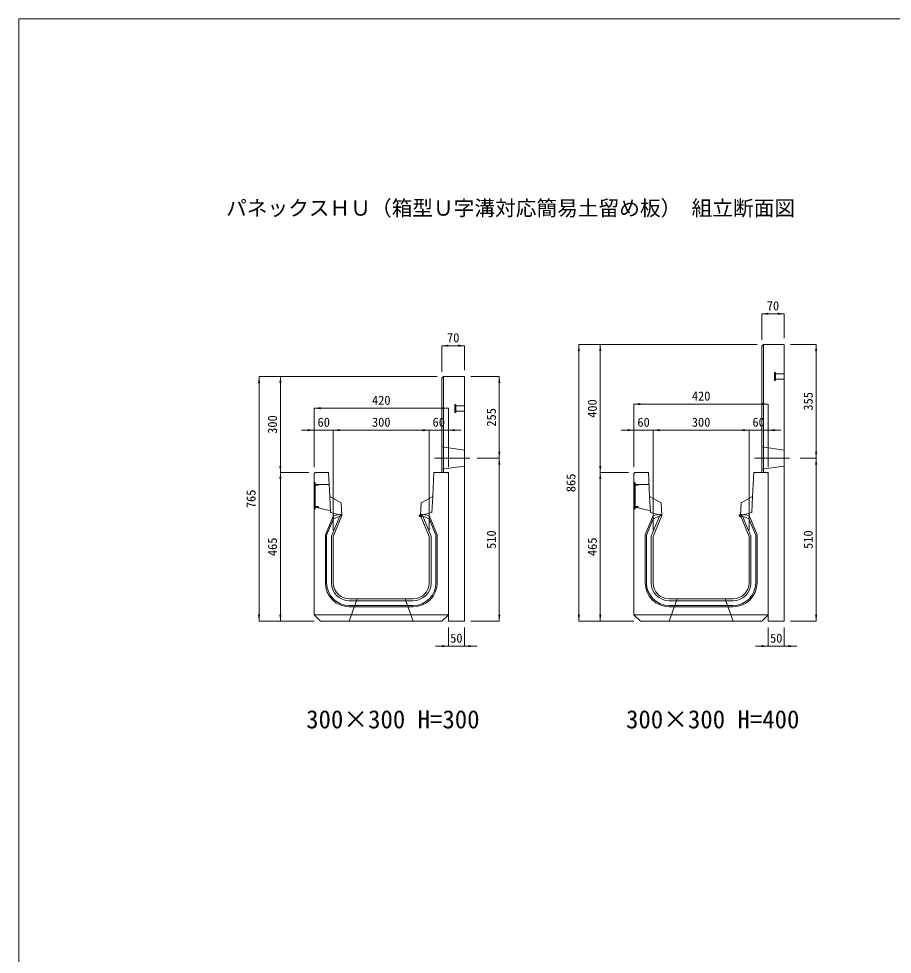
# Model space of a CAD drawing. Units: millimetres at full size; some dimension numbers follow another scale. Extents: x -7442 to 51876, y 9625 to 40052.
# Drawn here: x 6038 to 8772, y 35514 to 38440 of the extents above; entities that cross this region are included whole.
import ezdxf
from ezdxf.enums import TextEntityAlignment as Align

# ---------------------------------------------------------------- set-up
doc = ezdxf.new("R2010")
doc.units = ezdxf.units.MM
doc.header["$LTSCALE"] = 16
doc.header["$PDMODE"] = 32
doc.header["$PDSIZE"] = 8
for name, pattern in [('DASHED', [7.5, 6, -1.5]), ('USER1', [13.5, 7.5, -6]), ('USER2', [285.75, 190.5, -31.75, 31.75, -31.75])]:
    doc.linetypes.add(name, pattern=pattern)
doc.layers.add('0_2', color=7, linetype='Continuous')
doc.layers.add('_0-0_0', color=7, linetype='Continuous')
for name, color, linetype, lineweight in [('HOLE', 7, 'DASHED', 9), ('KIJUN', 5, 'Continuous', 9), ('WWAY', 5, 'Continuous', 9), ('寸法線', 7, 'Continuous', 9), ('本体', 2, 'Continuous', 13), ('補助線', 8, 'Continuous', 9), ('ｲﾝｻｰﾄ', 3, 'USER1', 9)]:
    doc.layers.add(name, color=color, linetype=linetype, lineweight=lineweight)
doc.styles.add('ＭＳ ゴシック', font='')
doc.styles.get('ＭＳ ゴシック').set_extended_font_data('MS Gothic')

# ---------------------------------------------------------------- blocks, each defined once
blk = doc.blocks.new('filled_arrow')
at = {"color": 0, "linetype": 'Continuous', "lineweight": -2}
blk.add_solid([(7.5, 1.25), (0, 0), (7.5, -1.25)], dxfattribs=at)

msp = doc.modelspace()

# ---------------------------------------------------------------- linework, layer by layer
at = {"layer": 'HOLE'}
for points in [[(7097.77, 36626.12), (7247.77, 36626.12), (7272.77, 36556.12), (7072.77, 36556.12)], [(8098.62, 36626.12), (8248.62, 36626.12), (8273.62, 36556.12), (8073.62, 36556.12)]]:
    msp.add_lwpolyline(points, close=True, dxfattribs=at)
at = {"layer": 'KIJUN'}
for p, q in [((7022.89, 36886.59), (7023.02, 36876.46)), ((7042.78, 36884.92), (7049.77, 36886.12)), ((7302.77, 36884.92), (7295.77, 36886.12)), ((7322.65, 36886.59), (7322.52, 36876.46)), ((8023.74, 36886.59), (8023.87, 36876.46)), ((8043.63, 36884.92), (8050.62, 36886.12)), ((8303.62, 36884.92), (8296.62, 36886.12)), ((8323.5, 36886.59), (8323.38, 36876.46)), ((7272.77, 36626.12), (7072.77, 36626.12)), ((7072.77, 36620.12), (7272.77, 36620.12)), ((8273.62, 36626.12), (8073.62, 36626.12)), ((8073.62, 36620.12), (8273.62, 36620.12)), ((7272.77, 36605.12), (7072.77, 36605.12)), ((7072.77, 36601.12), (7272.77, 36601.12)), ((8273.62, 36605.12), (8073.62, 36605.12)), ((8073.62, 36601.12), (8273.62, 36601.12))]:
    msp.add_line(p, q, dxfattribs=at)
at = {"layer": 'KIJUN', "color": 7, "lineweight": 13}
for p, q in [((7272.77, 36626.12), (7072.77, 36626.12)), ((8273.62, 36626.12), (8073.62, 36626.12))]:
    msp.add_line(p, q, dxfattribs=at)
at = {"layer": 'KIJUN', "color": 7}
for p, q in [((6962.77, 36576.12), (7382.77, 36576.12)), ((7963.62, 36576.12), (8383.62, 36576.12))]:
    msp.add_line(p, q, dxfattribs=at)
at = {"layer": 'KIJUN', "color": 7, "lineweight": 13}
for points in [[(7047.77, 36926.12), (7011.77, 36946.12), (7007.77, 37021.12), (6965.77, 37021.12), (6962.77, 37018.12), (6962.77, 36576.12), (6982.77, 36556.12), (7362.77, 36556.12), (7382.77, 36576.12), (7382.77, 37018.12), (7379.77, 37021.12), (7337.77, 37021.12), (7333.77, 36946.12), (7297.77, 36926.12), (7295.77, 36886.12), (7322.77, 36821.12), (7322.77, 36676.12)], [(8048.62, 36926.12), (8012.62, 36946.12), (8008.62, 37021.12), (7966.62, 37021.12), (7963.62, 37018.12), (7963.62, 36576.12), (7983.62, 36556.12), (8363.62, 36556.12), (8383.62, 36576.12), (8383.62, 37018.12), (8380.62, 37021.12), (8338.62, 37021.12), (8334.62, 36946.12), (8298.62, 36926.12), (8296.62, 36886.12), (8323.62, 36821.12), (8323.62, 36676.12)], [(7022.77, 36676.12), (7022.77, 36821.12), (7049.77, 36886.12), (7047.77, 36926.12)], [(8023.62, 36676.12), (8023.62, 36821.12), (8050.62, 36886.12), (8048.62, 36926.12)]]:
    msp.add_lwpolyline(points, dxfattribs=at)
at = {"layer": 'KIJUN', "color": 7, "linetype": 'DASHED', "lineweight": 13}
for points in [[(7049.77, 36886.12), (7014.44, 36896.12), (7011.77, 36946.12)], [(7295.77, 36886.12), (7331.1, 36896.12), (7333.77, 36946.12)], [(8050.62, 36886.12), (8015.29, 36896.12), (8012.62, 36946.12)], [(8296.62, 36886.12), (8331.96, 36896.12), (8334.62, 36946.12)]]:
    msp.add_lwpolyline(points, dxfattribs=at)
at = {"layer": 'KIJUN'}
for points in [[(7022.77, 36676.12), (7022.77, 36821.12), (7049.77, 36886.12), (7049.52, 36891.15), (7022.89, 36886.59), (6997.77, 36826.11), (6997.77, 36676.12)], [(7001.77, 36676.12), (7001.77, 36825.31), (7023.07, 36876.59), (7042.78, 36884.92), (7016.77, 36822.32), (7016.77, 36676.12)], [(7347.77, 36676.12), (7347.77, 36826.11), (7322.65, 36886.59), (7296.02, 36891.15), (7295.77, 36886.12), (7322.77, 36821.12), (7322.77, 36676.12)], [(7302.77, 36884.92), (7322.52, 36876.46), (7343.77, 36825.31), (7343.77, 36676.12)], [(7328.77, 36676.12), (7328.77, 36822.32), (7302.77, 36884.92)], [(8023.62, 36676.12), (8023.62, 36821.12), (8050.62, 36886.12), (8050.37, 36891.15), (8023.74, 36886.59), (7998.62, 36826.11), (7998.62, 36676.12)], [(8002.62, 36676.12), (8002.62, 36825.31), (8023.92, 36876.59), (8043.63, 36884.92), (8017.62, 36822.32), (8017.62, 36676.12)], [(8348.62, 36676.12), (8348.62, 36826.11), (8323.5, 36886.59), (8296.88, 36891.15), (8296.62, 36886.12), (8323.62, 36821.12), (8323.62, 36676.12)], [(8303.62, 36884.92), (8323.38, 36876.46), (8344.62, 36825.31), (8344.62, 36676.12)], [(8329.62, 36676.12), (8329.62, 36822.32), (8303.62, 36884.92)]]:
    msp.add_lwpolyline(points, dxfattribs=at)
for centre, radius, start, end in [((7072.77, 36676.12), 75, 180, 270), ((7072.77, 36676.12), 71, 180, 270), ((7072.77, 36676.12), 56, 180, 270), ((7072.77, 36676.12), 50, 180, 270), ((7272.77, 36676.12), 71, 270, 0), ((7272.77, 36676.12), 56, 270, 0), ((7272.77, 36676.12), 75, 270, 0), ((7272.77, 36676.12), 50, 270, 0), ((8073.62, 36676.12), 75, 180, 270), ((8073.62, 36676.12), 71, 180, 270), ((8073.62, 36676.12), 56, 180, 270), ((8073.62, 36676.12), 50, 180, 270), ((8273.62, 36676.12), 71, 270, 0), ((8273.62, 36676.12), 56, 270, 0), ((8273.62, 36676.12), 75, 270, 0), ((8273.62, 36676.12), 50, 270, 0)]:
    msp.add_arc(centre, radius, start, end, dxfattribs=at)
at = {"layer": 'KIJUN', "color": 7, "lineweight": 13}
for centre, start, end in [((7072.77, 36676.12), 180, 270), ((7272.77, 36676.12), 270, 0), ((8073.62, 36676.12), 180, 270), ((8273.62, 36676.12), 270, 0)]:
    msp.add_arc(centre, 50, start, end, dxfattribs=at)
at = {"layer": 'KIJUN'}
for p in [(7295.77, 36886.12), (8296.62, 36886.12)]:
    msp.add_point(p, dxfattribs=at)
at = {"layer": 'WWAY', "color": 7, "linetype": 'DASHED', "lineweight": 13}
for points in [[(6962.77, 36991.12), (6965.97, 36989.12), (6965.97, 36907.12), (6962.77, 36905.12)], [(7009.8, 36983.12), (6965.97, 36983.12), (6965.97, 36989.12), (6962.77, 36991.12)], [(7963.62, 36991.12), (7966.82, 36989.12), (7966.82, 36907.12), (7963.62, 36905.12)], [(8010.65, 36983.12), (7966.82, 36983.12), (7966.82, 36989.12), (7963.62, 36991.12)], [(6962.77, 36905.12), (6965.97, 36907.12), (6965.97, 36913.12), (7014.17, 36901.12)], [(7963.62, 36905.12), (7966.82, 36907.12), (7966.82, 36913.12), (8015.02, 36901.12)]]:
    msp.add_lwpolyline(points, dxfattribs=at)
at = {"layer": 'WWAY'}
for points in [[(6963.97, 36988.12), (6965.97, 36988.12), (6965.97, 36908.12), (6963.97, 36908.12)], [(7964.82, 36988.12), (7966.82, 36988.12), (7966.82, 36908.12), (7964.82, 36908.12)], [(6965.97, 36983.12), (6975.97, 36983.12), (6975.97, 36981.12), (6965.97, 36981.12)], [(7966.82, 36983.12), (7976.82, 36983.12), (7976.82, 36981.12), (7966.82, 36981.12)], [(6965.97, 36915.12), (6975.97, 36915.12), (6975.97, 36913.12), (6965.97, 36913.12)], [(7966.82, 36915.12), (7976.82, 36915.12), (7976.82, 36913.12), (7966.82, 36913.12)]]:
    msp.add_lwpolyline(points, close=True, dxfattribs=at)
at = {"layer": '寸法線'}
for p, q in [((8363.62, 37517.56), (8433.62, 37517.56)), ((8363.62, 37436.12), (8363.62, 37517.56)), ((8433.62, 37441.12), (8433.62, 37517.56)), ((7362.77, 37417.56), (7432.77, 37417.56)), ((7362.77, 37336.12), (7362.77, 37417.56)), ((7432.77, 37341.12), (7432.77, 37417.56)), ((7791.15, 36556.12), (7791.15, 37421.12)), ((8348.62, 37421.12), (7791.15, 37421.12)), ((7858.04, 37021.12), (7858.04, 37421.12)), ((8348.62, 37421.12), (7858.04, 37421.12)), ((8453.62, 37421.12), (8533.62, 37421.12)), ((8533.62, 37066.12), (8533.62, 37421.12)), ((6790.3, 36556.12), (6790.3, 37321.12)), ((7347.77, 37321.12), (6790.3, 37321.12)), ((6857.19, 37021.12), (6857.19, 37321.12)), ((7347.77, 37321.12), (6857.19, 37321.12)), ((7452.77, 37321.12), (7542.2, 37321.12)), ((7542.2, 37066.12), (7542.2, 37321.12)), ((6962.77, 37222.13), (7382.77, 37222.13)), ((6962.77, 37038.12), (6962.77, 37222.13)), ((7382.77, 37038.12), (7382.77, 37222.13)), ((7963.62, 37235.21), (8383.62, 37235.21)), ((7963.62, 37038.12), (7963.62, 37235.21)), ((8383.62, 37038.12), (8383.62, 37235.21)), ((6922.77, 37153.46), (7062.77, 37153.46)), ((6962.77, 37038.12), (6962.77, 37153.46)), ((7022.77, 37153.46), (7322.77, 37153.46)), ((7022.77, 36841.12), (7022.77, 37153.46)), ((7022.77, 36841.12), (7022.77, 37153.46)), ((7282.77, 37153.46), (7422.77, 37153.46)), ((7322.77, 36841.12), (7322.77, 37153.46)), ((7322.77, 36841.12), (7322.77, 37153.46)), ((7382.77, 37038.12), (7382.77, 37153.46)), ((7923.62, 37153.46), (8063.62, 37153.46)), ((7963.62, 37038.12), (7963.62, 37153.46)), ((8023.62, 37153.46), (8323.62, 37153.46)), ((8023.62, 36841.12), (8023.62, 37153.46)), ((8023.62, 36841.12), (8023.62, 37153.46)), ((8283.62, 37153.46), (8423.62, 37153.46)), ((8323.62, 36841.12), (8323.62, 37153.46)), ((8323.62, 36841.12), (8323.62, 37153.46)), ((8383.62, 37038.12), (8383.62, 37153.46)), ((7472.77, 37066.12), (7542.2, 37066.12)), ((7472.77, 37066.12), (7542.2, 37066.12)), ((7542.2, 36556.12), (7542.2, 37066.12)), ((8483.59, 37066.12), (8533.62, 37066.12)), ((8483.59, 37066.12), (8533.62, 37066.12)), ((8533.62, 36556.12), (8533.62, 37066.12)), ((6857.19, 36556.12), (6857.19, 37021.12)), ((6945.77, 37021.12), (6857.19, 37021.12)), ((6945.77, 37021.12), (6857.19, 37021.12)), ((7858.04, 36556.12), (7858.04, 37021.12)), ((7946.62, 37021.12), (7858.04, 37021.12)), ((7946.62, 37021.12), (7858.04, 37021.12)), ((6962.77, 36556.12), (6790.3, 36556.12)), ((6962.77, 36556.12), (6857.19, 36556.12)), ((7452.77, 36556.12), (7542.2, 36556.12)), ((7963.62, 36556.12), (7791.15, 36556.12)), ((7963.62, 36556.12), (7858.04, 36556.12)), ((8453.62, 36556.12), (8533.62, 36556.12)), ((7382.77, 36536.12), (7382.77, 36478.01)), ((7432.77, 36536.12), (7432.77, 36478.01)), ((8383.62, 36536.12), (8383.62, 36478.01)), ((8433.62, 36536.12), (8433.62, 36478.01)), ((7342.77, 36478.01), (7472.77, 36478.01)), ((8343.62, 36478.01), (8473.62, 36478.01))]:
    msp.add_line(p, q, dxfattribs=at)
at = {"layer": '寸法線', "linetype": 'USER2'}
for p, q in [((7450.2, 37066.12), (7339.83, 37066.12)), ((8449.92, 37066.12), (8340.68, 37066.12))]:
    msp.add_line(p, q, dxfattribs=at)
at = {"layer": '本体', "color": 4, "lineweight": 5}
for p, q in [((8368.62, 37421.12), (8368.62, 37021.12)), ((7367.77, 37321.12), (7367.77, 37021.12))]:
    msp.add_line(p, q, dxfattribs=at)
at = {"layer": '本体', "linetype": 'USER1', "lineweight": 9}
for p, q in [((7362.77, 37101.12), (7432.77, 37091.12)), ((8363.62, 37101.12), (8433.62, 37091.12)), ((7362.77, 37031.12), (7432.77, 37041.12)), ((8363.62, 37031.12), (8433.62, 37041.12))]:
    msp.add_line(p, q, dxfattribs=at)
at = {"layer": '本体'}
for points in [[(8363.62, 37416.12), (8368.62, 37421.12), (8433.62, 37421.12), (8433.62, 36556.12), (8383.62, 36556.12), (8383.62, 37021.12), (8363.62, 37021.12)], [(7362.77, 37316.12), (7367.77, 37321.12), (7432.77, 37321.12), (7432.77, 36556.12), (7382.77, 36556.12), (7382.77, 37021.12), (7362.77, 37021.12)]]:
    msp.add_lwpolyline(points, close=True, dxfattribs=at)
at = {"layer": '補助線', "color": 1, "lineweight": 13}
msp.add_lwpolyline([(6038.24, 38440.37), (16694.11, 38440.37), (16694.11, 31112.1), (6038.24, 31112.1)], close=True, dxfattribs=at)
at = {"layer": 'ｲﾝｻｰﾄ'}
for p, q in [((8403.62, 37333.62), (8403.62, 37308.62)), ((8406.62, 37333.62), (8403.62, 37333.62)), ((8406.62, 37308.62), (8403.62, 37308.62)), ((8406.62, 37333.62), (8406.62, 37308.62)), ((8433.62, 37329.62), (8406.62, 37329.62)), ((8433.62, 37312.62), (8406.62, 37312.62)), ((8433.62, 37329.62), (8433.62, 37312.62)), ((7402.77, 37233.62), (7402.77, 37208.62)), ((7405.77, 37233.62), (7402.77, 37233.62)), ((7405.77, 37233.62), (7405.77, 37208.62)), ((7432.77, 37229.62), (7405.77, 37229.62)), ((7432.77, 37229.62), (7432.77, 37212.62)), ((7405.77, 37208.62), (7402.77, 37208.62)), ((7432.77, 37212.62), (7405.77, 37212.62))]:
    msp.add_line(p, q, dxfattribs=at)

# ---------------------------------------------------------------- block references
at = {"layer": '寸法線', "xscale": 2.67, "yscale": 2.67}
for p in [(8363.62, 37517.56), (7362.77, 37417.56), (6962.77, 37222.13), (7963.62, 37235.21), (7022.77, 37153.46), (7022.77, 37153.46), (7382.77, 37153.46), (8023.62, 37153.46), (8023.62, 37153.46), (8383.62, 37153.46), (7432.77, 36478.01), (8433.62, 36478.01)]:
    msp.add_blockref('filled_arrow', p, dxfattribs=at)
for p, rotation in [((8433.62, 37517.56), 180), ((7432.77, 37417.56), 180), ((7791.15, 37421.12), 270), ((7858.04, 37421.12), 270), ((8533.62, 37421.12), 270), ((6790.3, 37321.12), 270), ((6857.19, 37321.12), 270), ((7542.2, 37321.12), 270), ((7382.77, 37222.13), 180), ((8383.62, 37235.21), 180), ((6962.77, 37153.46), 180), ((7322.77, 37153.46), 180), ((7322.77, 37153.46), 180), ((7963.62, 37153.46), 180), ((8323.62, 37153.46), 180), ((8323.62, 37153.46), 180), ((7542.2, 37066.12), 90), ((8533.62, 37066.12), 90), ((7542.2, 37066.12), 270), ((8533.62, 37066.12), 270), ((6857.19, 37021.12), 90), ((6857.19, 37021.12), 270), ((7858.04, 37021.12), 90), ((7858.04, 37021.12), 270), ((6790.3, 36556.12), 90), ((6857.19, 36556.12), 90), ((7542.2, 36556.12), 90), ((7791.15, 36556.12), 90), ((7858.04, 36556.12), 90), ((8533.62, 36556.12), 90), ((7382.77, 36478.01), 180), ((8383.62, 36478.01), 180)]:
    msp.add_blockref('filled_arrow', p, dxfattribs=dict(at, rotation=rotation))

# ---------------------------------------------------------------- texts
at = {"layer": '0_2', "style": 'ＭＳ ゴシック'}
for s, p in [('300×300 H=300', (6937.84, 36203.64)), ('300×300 H=400', (7938.7, 36203.64))]:
    msp.add_text(s, height=56.96, dxfattribs=at).set_placement(p, align=Align.BOTTOM_LEFT)
at = {"layer": '_0-0_0', "style": 'ＭＳ ゴシック'}
msp.add_text('パネックスＨＵ（箱型Ｕ字溝対応簡易土留め板） 組立断面図', height=47.47, dxfattribs=at).set_placement((7577.43, 37848.18), align=Align.MIDDLE_CENTER)
at = {"layer": '寸法線', "style": 'ＭＳ ゴシック'}
for s, p in [('70', (8398.62, 37542.56)), ('70', (7397.77, 37442.56)), ('420', (7172.77, 37247.13)), ('420', (8173.62, 37260.21)), ('60', (6992.77, 37178.46)), ('300', (7172.77, 37178.46)), ('60', (7352.77, 37178.46)), ('60', (7993.62, 37178.46)), ('300', (8173.62, 37178.46)), ('60', (8353.62, 37178.46)), ('50', (7407.77, 36503.01)), ('50', (8408.62, 36503.01))]:
    msp.add_text(s, height=28.48, dxfattribs=at).set_placement(p, align=Align.MIDDLE_CENTER)
for s, p in [('355', (8508.62, 37243.62)), ('400', (7833.04, 37221.12)), ('300', (6832.19, 37171.12)), ('255', (7517.2, 37193.62)), ('865', (7766.15, 36988.62)), ('765', (6765.3, 36938.62)), ('465', (6832.19, 36788.62)), ('510', (7517.2, 36811.12)), ('465', (7833.04, 36788.62)), ('510', (8508.62, 36811.12))]:
    msp.add_text(s, height=28.48, rotation=90, dxfattribs=at).set_placement(p, align=Align.MIDDLE_CENTER)

doc.saveas('drawing.dxf')
